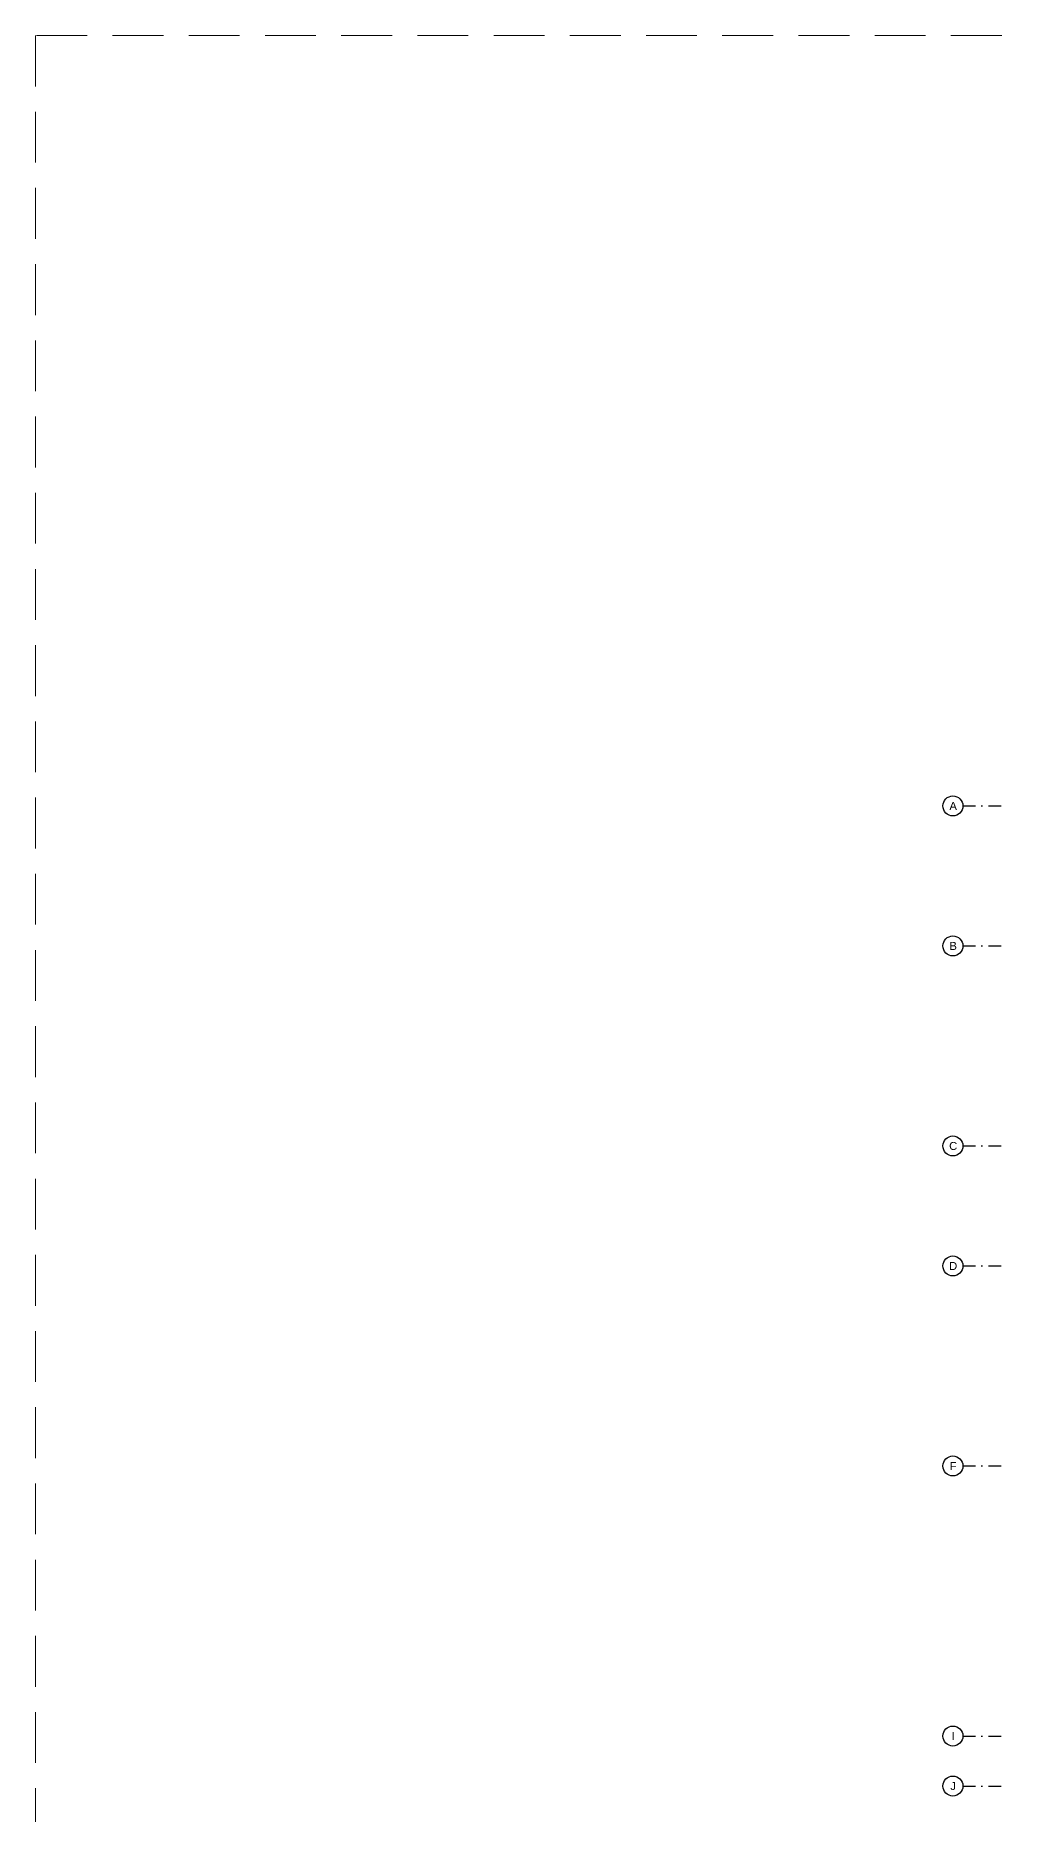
# Model space of a CAD drawing. Header units: centimetres. Extents: x 405564 to 502064, y 46284 to 60634.
# Drawn here: x 405564 to 410462, y 51740 to 60634 of the extents above; entities that cross this region are included whole.
import ezdxf
from ezdxf.enums import TextEntityAlignment as Align
from ezdxf.xclip import XClip

# ---------------------------------------------------------------- set-up
doc = ezdxf.new("R2010")
doc.units = ezdxf.units.CM
doc.header["$XCLIPFRAME"] = 0
doc.linetypes.add('DASHDOT', pattern=[25.4, 12.7, -6.35, 0, -6.35])
doc.linetypes.add('DASHED', pattern=[19.05, 12.7, -6.35])
doc.layers.get('0').update_dxf_attribs({"color": 8, "lineweight": 9})
doc.layers.add('0-KRCN-MİMARİ-220526', color=8, linetype='Continuous', lineweight=9)
doc.layers.add('HH_KALDIRIM', color=8, linetype='Continuous', lineweight=0)
doc.layers.add('AS_GOR_YAKIN1', color=8, linetype='Continuous')
doc.layers.add('AS_OLC_AKS', color=8, linetype='Continuous')
doc.styles.add('_yazı-50', font='arial.ttf')

# ---------------------------------------------------------------- blocks, each defined once
blk = doc.blocks.new('axis baloon')
blk.add_circle((0, 0), 50)
at = {"style": '_yazı-50'}
blk.add_attdef('AXE', text='', height=40, dxfattribs=at).set_placement((0, 0), align=Align.MIDDLE_CENTER)
blk = doc.blocks.new('Aks_P')
at = {"layer": 'AS_OLC_AKS', "linetype": 'DASHDOT', "ltscale": 5}
for points in [[(-380, 0), (-180, 0)], [(-380, -700), (-180, -700)], [(-380, -1700), (-180, -1700)], [(-380, -2300), (-180, -2300)], [(-380, -3300), (-180, -3300)], [(-380, -4650), (-180, -4650)], [(-380, -4900), (-180, -4900)]]:
    blk.add_lwpolyline(points, dxfattribs=at)
at = {"layer": 'AS_OLC_AKS'}
ref = blk.add_blockref('axis baloon', (-430, 0), dxfattribs=at)
ref.add_attrib('AXE', 'A', dxfattribs={"layer": '0', "height": 40, "style": '_yazı-50'}).set_placement((-428.7, 0), align=Align.MIDDLE_CENTER)
ref = blk.add_blockref('axis baloon', (-430, -700), dxfattribs=at)
ref.add_attrib('AXE', 'B', dxfattribs={"layer": '0', "height": 40, "style": '_yazı-50'}).set_placement((-428.7, -700), align=Align.MIDDLE_CENTER)
ref = blk.add_blockref('axis baloon', (-430, -1700), dxfattribs=at)
ref.add_attrib('AXE', 'C', dxfattribs={"layer": '0', "height": 40, "style": '_yazı-50'}).set_placement((-428.7, -1700), align=Align.MIDDLE_CENTER)
ref = blk.add_blockref('axis baloon', (-430, -2300), dxfattribs=at)
ref.add_attrib('AXE', 'D', dxfattribs={"layer": '0', "height": 40, "style": '_yazı-50'}).set_placement((-428.7, -2300), align=Align.MIDDLE_CENTER)
ref = blk.add_blockref('axis baloon', (-430, -3300), dxfattribs=at)
ref.add_attrib('AXE', 'F', dxfattribs={"layer": '0', "height": 40, "style": '_yazı-50'}).set_placement((-428.7, -3300), align=Align.MIDDLE_CENTER)
ref = blk.add_blockref('axis baloon', (-430, -4650), dxfattribs=at)
ref.add_attrib('AXE', 'I', dxfattribs={"layer": '0', "height": 40, "style": '_yazı-50'}).set_placement((-428.7, -4650), align=Align.MIDDLE_CENTER)
ref = blk.add_blockref('axis baloon', (-430, -4900), dxfattribs=at)
ref.add_attrib('AXE', 'J', dxfattribs={"layer": '0', "height": 40, "style": '_yazı-50'}).set_placement((-428.7, -4900), align=Align.MIDDLE_CENTER)
blk = doc.blocks.new('A$C6A10209E')
at = {"linetype": 'DASHED', "ltscale": 20}
blk.add_lwpolyline([(0, -13500), (31500, -13500), (31500, 0), (0, 0)], close=True, dxfattribs=at)
at = {"layer": 'AS_OLC_AKS'}
blk.add_blockref('Aks_P', (5015.7, -3851.5), dxfattribs=at)
blk = doc.blocks.new('OPK-site-surrounding-R01')
at = {"layer": 'AS_GOR_YAKIN1', "linetype": 'Continuous', "ltscale": 500, "const_width": 100, "flags": 128}
blk.add_lwpolyline([(-4000, 1998.1), (-32268, 1579.4), (-39988.9, 1287), (-40391.2, 643.9), (-30053.9, -21363.8), (-29013.6, -24036.6), (-28344.8, -26825.7), (-25141.8, -45779.7), (-17218.6, -44968.4), (-9377.3, -43572.8), (-3575.9, -42147), (12761.6, -37912.4), (27305.3, -34089.5), (29139.3, -31278.2), (26722.9, -16148.8), (26081.3, -10538.5), (25614, -5150), (25168.1, -8.5), (22602, 2392.2), (-1005.5, 2042.5), (-1870, 2029.7)], dxfattribs=at)
at = {"layer": 'HH_KALDIRIM', "lineweight": 0, "const_width": 49.6}
blk.add_lwpolyline([(26815.5, -11395.6), (26498.6, -7663.7), (26260.8, -4812), (26093.6, -2773.6), (25842.1, -118.4), (25740.5, 1027.3, 0.221532), (24997.7, 2311.5, 0.124727), (23804.5, 2763.6), (20904.1, 2761.6), (9307.6, 2741.5), (107.5, 2724), (-7841.4, 2714.2), (-14966.8, 2616.5), (-35673.5, 2313.4), (-39946.2, 2307.3, 0.563243)], format="xyb", dxfattribs=at)
blk = doc.blocks.new('A$C6A10300A')
ref = blk.add_blockref('OPK-site-surrounding-R01', (5135.68, -3851.45))
XClip(ref).set_block_clipping_path([(-5135.679684336, -9648.5463532069), (26364.320315664, 3851.4536467931)])

msp = doc.modelspace()

# ---------------------------------------------------------------- block references
at = {"layer": '0-KRCN-MİMARİ-220526'}
msp.add_blockref('A$C6A10209E', (405564.1, 60634), dxfattribs=at)

# ---------------------------------------------------------------- next in the draw order: block references
msp.add_blockref('A$C6A10300A', (438064.1, 60634), dxfattribs=at)

doc.saveas('drawing.dxf')
